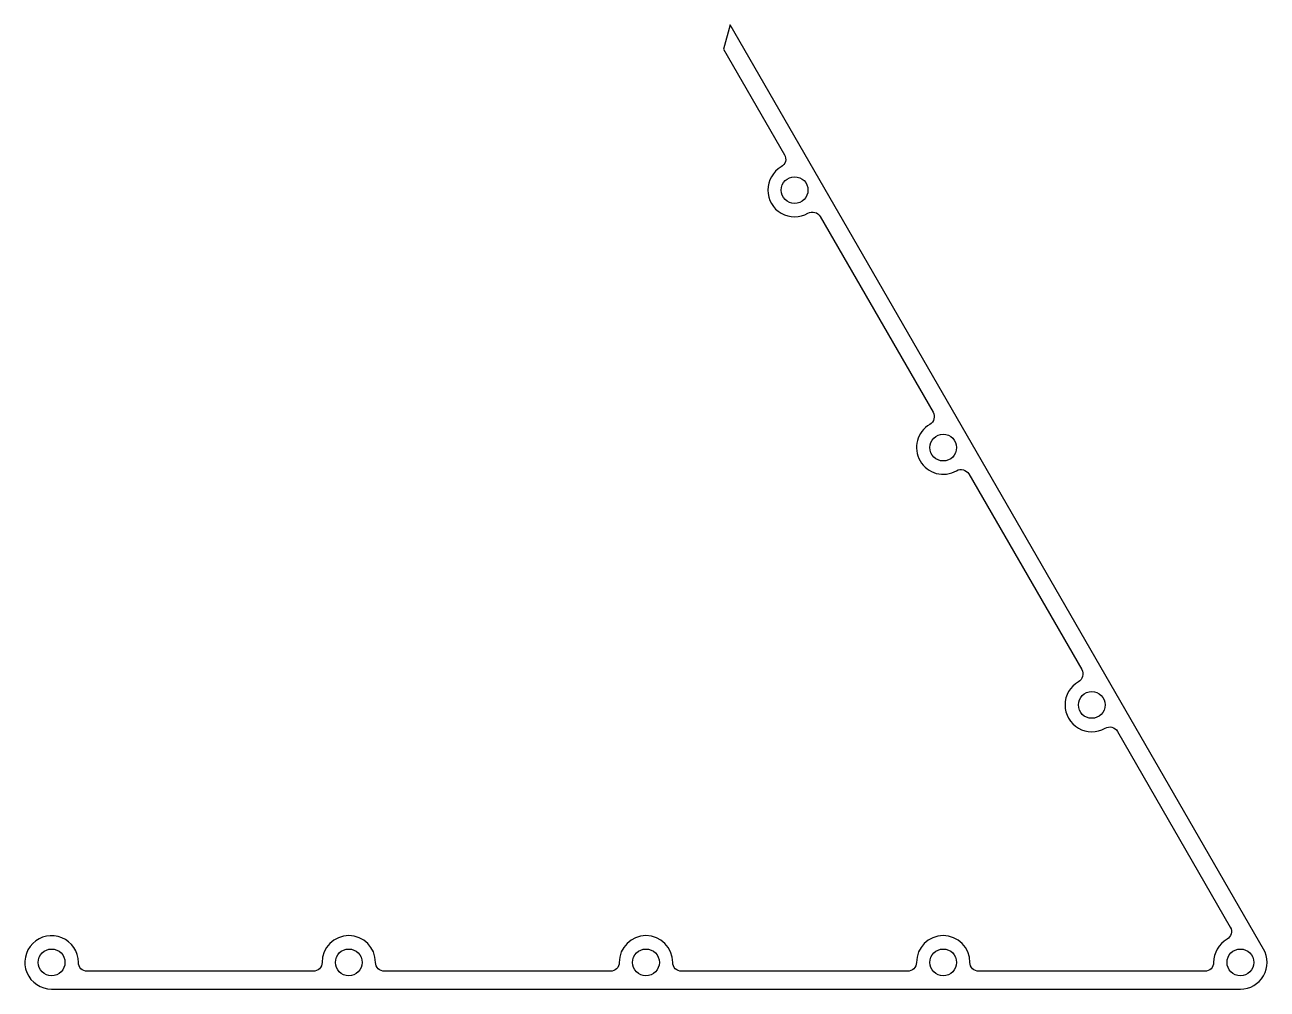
# Model space of a CAD drawing. Extents: x -136 to 3, y -3 to 105.
import ezdxf

# ---------------------------------------------------------------- set-up
doc = ezdxf.new("R2010")
doc.units = 0
doc.layers.get('0').update_dxf_attribs({"linetype": 'CONTINUOUS'})

msp = doc.modelspace()

# ---------------------------------------------------------------- linework, layer by layer
msp.add_lwpolyline([(0, -3, 0.57735), (2.6, 1.5), (-57.23, 105.13), (-57.97, 102.4), (-51.13, 90.57, -0.414214), (-51.5, 89.2, 1), (-48.5, 84, -0.414214), (-47.13, 83.64), (-34.47, 61.7, -0.414214), (-34.83, 60.33, 1), (-31.83, 55.14, -0.414214), (-30.47, 54.77), (-17.8, 32.83, -0.414214), (-18.17, 31.47, 1), (-15.17, 26.27, -0.414214), (-13.8, 25.9), (-1.13, 3.96, -0.414214), (-1.5, 2.6, 0.267949), (-3, 0, -0.414214), (-4, -1), (-29.33, -1, -0.414214), (-30.33, 0, 1), (-36.33, 0, -0.414214), (-37.33, -1), (-62.67, -1, -0.414214), (-63.67, 0, 1), (-69.67, 0, -0.414214), (-70.67, -1), (-96, -1, -0.414214), (-97, 0, 1), (-103, 0, -0.414214), (-104, -1), (-129.33, -1, -0.414214), (-130.33, 0, 2.414214), (-133.33, -3)], format="xyb", close=True)
for centre in [(-50, 86.6), (-33.33, 57.73), (-16.67, 28.87), (-133.33, 0), (-100, 0), (-66.67, 0), (-33.33, 0), (0, 0)]:
    msp.add_circle(centre, 1.5)

doc.saveas('drawing.dxf')
